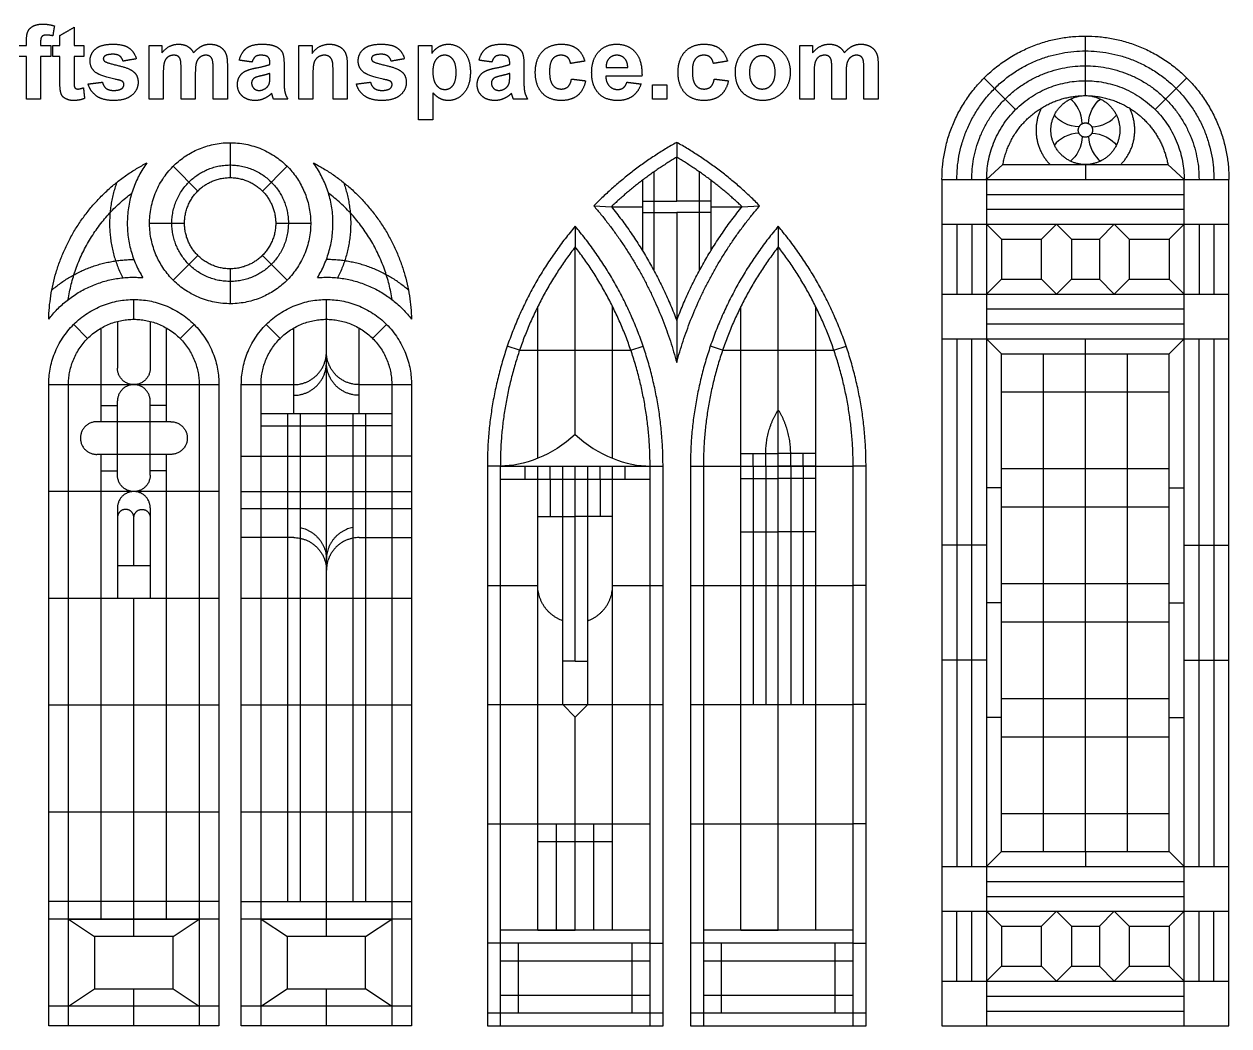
# Model space of a CAD drawing. Header units: millimetres. Extents: x -195 to 160, y -251 to 204.
# Drawn here: x -2.3 to 160.2, y -251.2 to -116 of the extents above; entities that cross this region are included whole.
import ezdxf

# ---------------------------------------------------------------- set-up
doc = ezdxf.new("R2010")
doc.units = ezdxf.units.MM
doc.header["$MEASUREMENT"] = 0
doc.layers.add('Layer 03', color=5, linetype='Continuous')

msp = doc.modelspace()

# ---------------------------------------------------------------- linework, layer by layer
at = {"layer": 'Layer 03'}
for p, q in [((21.1, -138.52), (17.77, -135.18)), ((29.8, -138.52), (33.14, -135.18)), ((82.63, -149.26), (82.63, -135.94)), ((88.76, -149.26), (88.76, -135.94)), ((129.69, -134.95), (136.05, -134.95)), ((145.59, -134.95), (151.95, -134.95)), ((127.5, -136.96), (127.5, -251.18)), ((154.14, -251.18), (154.14, -136.96)), ((81.1, -139.87), (85.69, -139.87)), ((90.29, -139.87), (85.69, -139.87)), ((81.1, -141.41), (85.69, -141.41)), ((90.29, -141.41), (85.69, -141.41)), ((121.47, -143), (160.18, -143)), ((123.48, -143), (123.48, -152.43)), ((125.49, -143), (125.49, -152.43)), ((17.77, -150.55), (21.1, -147.22)), ((33.14, -150.55), (29.8, -147.22)), ((10.26, -156.11), (10.26, -162.44)), ((14.67, -156.11), (14.67, -162.44)), ((121.47, -158.46), (160.18, -158.46)), ((64.5, -160.01), (62.84, -159.44)), ((79.51, -160.01), (81.16, -159.44)), ((91.88, -160.01), (90.23, -159.44)), ((106.89, -160.01), (108.55, -159.44)), ((0.98, -251.18), (0.98, -164.65)), ((3.65, -251.18), (3.65, -164.65)), ((21.28, -164.65), (21.28, -251.18)), ((23.95, -164.65), (23.95, -251.18)), ((26.96, -251.18), (26.96, -164.65)), ((29.62, -251.18), (29.62, -164.65)), ((47.26, -164.65), (47.26, -251.18)), ((49.92, -164.65), (49.92, -251.18)), ((10.26, -176.86), (10.26, -166.85)), ((14.67, -176.86), (14.67, -166.85)), ((33.18, -168.52), (33.18, -234.4)), ((34.88, -168.52), (34.88, -234.4)), ((42, -168.52), (42, -234.4)), ((43.7, -168.52), (43.7, -234.4)), ((17.47, -169.65), (7.46, -169.65)), ((29.62, -170.22), (38.44, -170.22)), ((47.26, -170.22), (38.44, -170.22)), ((17.47, -174.06), (7.46, -174.06)), ((60.15, -175.64), (60.15, -240.03)), ((61.9, -175.64), (61.9, -251.18)), ((70.32, -207.83), (70.32, -175.64)), ((73.69, -207.83), (73.69, -175.64)), ((82.1, -251.18), (82.1, -175.64)), ((83.85, -251.18), (83.85, -175.64)), ((87.54, -175.64), (87.54, -251.18)), ((89.29, -175.64), (89.29, -251.18)), ((109.49, -251.18), (109.49, -175.64)), ((111.23, -251.18), (111.23, -175.64)), ((61.9, -177.39), (82.1, -177.39)), ((23.95, -179.07), (0.98, -179.07)), ((10.26, -181.27), (10.26, -193.49)), ((14.67, -181.27), (14.67, -193.49)), ((49.92, -181.42), (26.96, -181.42)), ((23.95, -193.49), (0.98, -193.49)), ((49.92, -193.49), (26.96, -193.49)), ((72, -201.98), (70.32, -201.98)), ((72, -201.98), (73.69, -201.98)), ((23.95, -207.91), (0.98, -207.91)), ((49.92, -207.91), (26.96, -207.91)), ((23.95, -222.33), (0.98, -222.33)), ((49.92, -222.33), (26.96, -222.33)), ((77.05, -226.34), (66.95, -226.34)), ((121.47, -229.68), (160.18, -229.68)), ((23.95, -234.4), (0.98, -234.4)), ((23.95, -236.76), (0.98, -236.76)), ((49.92, -236.76), (26.96, -236.76)), ((82.1, -238.26), (61.9, -238.26)), ((109.49, -238.26), (89.29, -238.26)), ((7.18, -239.11), (7.18, -246.16)), ((17.75, -239.11), (7.18, -239.11)), ((17.75, -246.16), (17.75, -239.11)), ((64.31, -240.01), (64.31, -249.43)), ((79.69, -249.43), (79.69, -240.01)), ((91.7, -240.01), (91.7, -249.43)), ((107.08, -249.43), (107.08, -240.01)), ((82.1, -242.42), (61.9, -242.42)), ((109.49, -242.42), (89.29, -242.42)), ((121.47, -245.14), (160.18, -245.14)), ((7.18, -246.16), (17.75, -246.16)), ((23.95, -248.51), (0.98, -248.51)), ((49.92, -248.51), (26.96, -248.51)), ((61.9, -247.02), (82.1, -247.02)), ((89.29, -247.02), (109.49, -247.02)), ((60.15, -249.43), (83.85, -249.43)), ((87.54, -249.43), (111.23, -249.43)), ((23.95, -251.18), (0.98, -251.18)), ((49.92, -251.18), (26.96, -251.18)), ((60.15, -251.18), (83.85, -251.18)), ((87.54, -251.18), (111.23, -251.18))]:
    msp.add_line(p, q, dxfattribs=at)
for points in [[(140.82, -123.64), (140.82, -117.61)], [(131.4, -127.54), (127.13, -123.27)], [(150.24, -127.54), (154.51, -123.27)], [(140.82, -125.65), (140.82, -123.64)], [(25.45, -132), (25.45, -136.71)], [(85.69, -131.96), (85.69, -133.97)], [(85.69, -139.87), (85.69, -133.97)], [(129.69, -134.95), (127.5, -136.96)], [(136.05, -134.95), (145.59, -134.95)], [(140.82, -134.95), (140.82, -136.96)], [(151.95, -134.95), (154.14, -136.96)], [(81.1, -137.05), (81.1, -146.6)], [(90.29, -137.05), (90.29, -146.6)], [(121.47, -136.96), (121.47, -251.18)], [(121.47, -136.96), (160.18, -136.96)], [(160.18, -251.18), (160.18, -136.96)], [(127.5, -138.97), (154.14, -138.97)], [(74.51, -140.53), (76.88, -140.64)], [(76.88, -140.64), (81.1, -140.64)], [(90.29, -140.64), (94.51, -140.64)], [(94.51, -140.64), (96.88, -140.53)], [(127.5, -140.98), (154.14, -140.98)], [(14.59, -142.87), (19.3, -142.87)], [(31.61, -142.87), (36.32, -142.87)], [(85.69, -141.41), (85.69, -155.98)], [(129.51, -145.01), (127.5, -143)], [(134.92, -145.01), (136.93, -143)], [(136.93, -143), (138.94, -145.01)], [(144.71, -143), (142.7, -145.01)], [(146.72, -145.01), (144.71, -143)], [(152.13, -145.01), (154.14, -143)], [(156.15, -143), (156.15, -152.43)], [(158.16, -143), (158.16, -152.43)], [(72, -143.28), (72, -146.05)], [(99.39, -143.28), (99.39, -146.05)], [(72, -171.37), (72, -146.05)], [(99.39, -238.26), (99.39, -146.05)], [(129.51, -145.01), (134.92, -145.01)], [(129.51, -145.01), (129.51, -150.42)], [(134.92, -150.42), (134.92, -145.01)], [(138.94, -145.01), (142.7, -145.01)], [(138.94, -145.01), (138.94, -150.42)], [(142.7, -145.01), (142.7, -150.42)], [(146.72, -145.01), (152.13, -145.01)], [(146.72, -145.01), (146.72, -150.42)], [(152.13, -145.01), (152.13, -150.42)], [(25.45, -149.02), (25.45, -153.73)], [(129.51, -150.42), (127.5, -152.43)], [(129.51, -150.42), (134.92, -150.42)], [(134.92, -150.42), (136.93, -152.43)], [(136.93, -152.43), (138.94, -150.42)], [(138.94, -150.42), (142.7, -150.42)], [(144.71, -152.43), (142.7, -150.42)], [(146.72, -150.42), (144.71, -152.43)], [(146.72, -150.42), (152.13, -150.42)], [(152.13, -150.42), (154.14, -152.43)], [(121.47, -152.43), (160.18, -152.43)], [(12.47, -155.83), (12.47, -153.16)], [(38.44, -239.11), (38.44, -153.16)], [(66.95, -174.59), (66.95, -154.12)], [(77.05, -174.59), (77.05, -154.12)], [(94.34, -238.26), (94.34, -154.12)], [(104.44, -238.26), (104.44, -154.12)], [(85.69, -155.98), (85.69, -161.66)], [(127.5, -154.44), (154.14, -154.44)], [(6.23, -158.41), (4.35, -156.53)], [(8.06, -169.65), (8.06, -157.01)], [(16.87, -169.65), (16.87, -157.01)], [(18.7, -158.41), (20.59, -156.53)], [(32.21, -158.41), (30.32, -156.53)], [(34.03, -168.52), (34.03, -157.01)], [(42.85, -168.52), (42.85, -157.01)], [(44.67, -158.41), (46.56, -156.53)], [(127.5, -156.45), (154.14, -156.45)], [(123.48, -158.46), (123.48, -229.68)], [(125.49, -229.68), (125.49, -158.46)], [(129.51, -160.47), (127.5, -158.46)], [(140.82, -160.47), (140.82, -158.46)], [(152.13, -160.47), (154.14, -158.46)], [(156.15, -229.68), (156.15, -158.46)], [(158.16, -158.46), (158.16, -229.68)], [(64.5, -160.01), (79.51, -160.01)], [(91.88, -160.01), (106.89, -160.01)], [(129.51, -160.47), (152.13, -160.47)], [(129.51, -227.66), (129.51, -160.47)], [(135.17, -227.66), (135.17, -160.47)], [(140.82, -227.66), (140.82, -160.47)], [(146.48, -227.66), (146.48, -160.47)], [(152.13, -227.66), (152.13, -160.47)], [(0.98, -164.65), (23.95, -164.65)], [(26.96, -164.65), (34.03, -164.65)], [(42.85, -164.65), (49.92, -164.65)], [(129.51, -165.64), (152.13, -165.64)], [(8.06, -167.45), (10.26, -167.45)], [(16.87, -167.45), (14.67, -167.45)], [(29.62, -168.52), (47.26, -168.52)], [(8.06, -236.76), (8.06, -174.06)], [(16.87, -236.76), (16.87, -174.06)], [(26.96, -174.32), (38.44, -174.32)], [(49.92, -174.32), (38.44, -174.32)], [(94.34, -173.96), (99.39, -173.96)], [(96.02, -175.64), (96.02, -173.96)], [(97.7, -175.64), (97.7, -173.96)], [(104.44, -173.96), (99.39, -173.96)], [(101.07, -175.64), (101.07, -173.96)], [(102.75, -175.64), (102.75, -173.96)], [(8.06, -176.27), (10.26, -176.27)], [(16.87, -176.27), (14.67, -176.27)], [(61.9, -175.64), (60.15, -175.64)], [(61.9, -175.64), (82.1, -175.64)], [(65.27, -177.39), (65.27, -175.64)], [(66.95, -238.26), (66.95, -175.64)], [(68.63, -177.39), (68.63, -175.64)], [(72, -201.98), (72, -175.64)], [(75.37, -177.39), (75.37, -175.64)], [(77.05, -238.26), (77.05, -175.64)], [(78.74, -177.39), (78.74, -175.64)], [(82.1, -175.64), (83.85, -175.64)], [(87.54, -175.64), (89.29, -175.64)], [(89.29, -175.64), (109.49, -175.64)], [(94.34, -175.64), (99.39, -175.64)], [(96.02, -175.64), (96.02, -177.32)], [(97.7, -175.64), (97.7, -177.32)], [(104.44, -175.64), (99.39, -175.64)], [(101.07, -175.64), (101.07, -177.32)], [(102.75, -175.64), (102.75, -177.32)], [(111.23, -175.64), (109.49, -175.64)], [(129.51, -175.98), (152.13, -175.98)], [(68.63, -177.39), (68.63, -182.44)], [(75.37, -177.39), (75.37, -182.44)], [(94.34, -177.32), (99.39, -177.32)], [(96.02, -177.32), (96.02, -207.83)], [(97.7, -177.32), (97.7, -207.83)], [(104.44, -177.32), (99.39, -177.32)], [(101.07, -177.32), (101.07, -207.83)], [(102.75, -177.32), (102.75, -207.83)], [(129.51, -178.56), (127.5, -178.56)], [(152.13, -178.56), (154.14, -178.56)], [(26.96, -179.07), (49.92, -179.07)], [(129.51, -181.15), (152.13, -181.15)], [(12.47, -189.08), (12.47, -182.58)], [(66.95, -182.44), (72, -182.44)], [(77.05, -182.44), (72, -182.44)], [(94.34, -184.53), (99.39, -184.53)], [(104.44, -184.53), (99.39, -184.53)], [(34.03, -185.29), (26.96, -185.29)], [(42.85, -185.29), (49.92, -185.29)], [(127.5, -186.32), (121.47, -186.32)], [(154.14, -186.32), (160.18, -186.32)], [(14.67, -189.08), (10.26, -189.08)], [(60.15, -191.74), (66.95, -191.74)], [(77.05, -191.74), (83.85, -191.74)], [(87.54, -191.74), (89.29, -191.74)], [(89.29, -191.74), (109.49, -191.74)], [(111.23, -191.74), (109.49, -191.74)], [(129.51, -191.48), (152.13, -191.48)], [(12.47, -239.11), (12.47, -193.49)], [(129.51, -194.07), (127.5, -194.07)], [(152.13, -194.07), (154.14, -194.07)], [(129.51, -196.65), (152.13, -196.65)], [(127.5, -201.82), (121.47, -201.82)], [(154.14, -201.82), (160.18, -201.82)], [(60.15, -207.83), (83.85, -207.83)], [(70.32, -207.83), (72, -209.52)], [(73.69, -207.83), (72, -209.52)], [(87.54, -207.83), (89.29, -207.83)], [(89.29, -207.83), (109.49, -207.83)], [(111.23, -207.83), (109.49, -207.83)], [(129.51, -206.99), (152.13, -206.99)], [(72, -223.93), (72, -209.52)], [(129.51, -209.57), (127.5, -209.57)], [(152.13, -209.57), (154.14, -209.57)], [(129.51, -212.16), (152.13, -212.16)], [(129.51, -222.5), (152.13, -222.5)], [(60.15, -223.93), (82.1, -223.93)], [(69.48, -238.26), (69.48, -223.93)], [(72, -238.26), (72, -223.93)], [(74.53, -238.26), (74.53, -223.93)], [(87.54, -223.93), (89.29, -223.93)], [(89.29, -223.93), (109.49, -223.93)], [(111.23, -223.93), (109.49, -223.93)], [(129.51, -227.66), (127.5, -229.68)], [(129.51, -227.66), (152.13, -227.66)], [(140.82, -227.66), (140.82, -229.68)], [(152.13, -227.66), (154.14, -229.68)], [(152.13, -227.66), (154.14, -229.68)], [(127.5, -231.69), (154.14, -231.69)], [(127.5, -233.7), (154.14, -233.7)], [(26.96, -234.4), (49.92, -234.4)], [(3.65, -236.76), (21.28, -236.76)], [(3.65, -236.76), (7.18, -239.11)], [(17.75, -239.11), (21.28, -236.76)], [(29.62, -236.76), (47.26, -236.76)], [(29.62, -236.76), (33.18, -239.13)], [(43.7, -239.13), (47.26, -236.76)], [(121.47, -235.71), (160.18, -235.71)], [(123.48, -245.14), (123.48, -235.71)], [(125.49, -245.14), (125.49, -235.71)], [(129.51, -237.72), (127.5, -235.71)], [(134.92, -237.72), (136.93, -235.71)], [(136.93, -235.71), (138.94, -237.72)], [(144.71, -235.71), (142.7, -237.72)], [(146.72, -237.72), (144.71, -235.71)], [(152.13, -237.72), (154.14, -235.71)], [(156.15, -245.14), (156.15, -235.71)], [(158.16, -245.14), (158.16, -235.71)], [(66.95, -238.26), (72, -238.26)], [(94.34, -238.26), (99.39, -238.26)], [(129.51, -237.72), (129.51, -243.13)], [(129.51, -237.72), (134.92, -237.72)], [(134.92, -243.13), (134.92, -237.72)], [(138.94, -237.72), (138.94, -243.13)], [(138.94, -237.72), (142.7, -237.72)], [(142.7, -237.72), (142.7, -243.13)], [(146.72, -237.72), (146.72, -243.13)], [(146.72, -237.72), (152.13, -237.72)], [(152.13, -237.72), (152.13, -243.13)], [(61.9, -240.01), (60.15, -240.01)], [(60.15, -240.03), (60.15, -251.18)], [(82.1, -240.01), (61.9, -240.01)], [(82.1, -240.01), (83.85, -240.01)], [(89.29, -240.01), (87.54, -240.03)], [(109.49, -240.01), (89.29, -240.01)], [(109.49, -240.01), (111.23, -240.01)], [(129.51, -243.13), (127.5, -245.14)], [(129.51, -243.13), (134.92, -243.13)], [(134.92, -243.13), (136.93, -245.14)], [(136.93, -245.14), (138.94, -243.13)], [(138.94, -243.13), (142.7, -243.13)], [(144.71, -245.14), (142.7, -243.13)], [(146.72, -243.13), (144.71, -245.14)], [(146.72, -243.13), (152.13, -243.13)], [(152.13, -243.13), (154.14, -245.14)], [(3.65, -248.51), (7.18, -246.16)], [(12.47, -251.18), (12.47, -246.16)], [(17.75, -246.16), (21.28, -248.51)], [(29.62, -248.51), (33.18, -246.14)], [(38.44, -251.18), (38.44, -246.16)], [(43.7, -246.14), (47.26, -248.51)], [(127.5, -247.15), (154.14, -247.15)], [(127.5, -249.17), (154.14, -249.17)], [(121.47, -251.18), (160.18, -251.18)]]:
    msp.add_lwpolyline(points, dxfattribs=at)
msp.add_lwpolyline([(33.15, -239.11), (33.15, -246.16), (43.73, -246.16), (43.73, -239.11)], close=True, dxfattribs=at)
for points, degree in [([(-2.02, -118.36), (-2.02, -117.45), (-1.83, -117.01)], 2), ([(-1.83, -117.01), (-1.64, -116.56), (-1.12, -116.28)], 2), ([(-1.12, -116.28), (-0.61, -116), (0.17, -116)], 2), ([(0.17, -116), (0.98, -116), (1.75, -116.24)], 2), ([(1.75, -116.24), (1.64, -116.92), (1.53, -117.59)], 2), ([(2.49, -117.54), (3.44, -116.99), (4.4, -116.43)], 2), ([(4.4, -116.43), (4.4, -117.66), (4.4, -118.9)], 2), ([(-2.02, -118.9), (-2.02, -118.63), (-2.02, -118.36)], 2), ([(0.07, -117.67), (-0.11, -117.86), (-0.11, -118.4)], 2), ([(-0.11, -118.4), (-0.11, -118.65), (-0.11, -118.9)], 2), ([(0.66, -117.48), (0.25, -117.48), (0.07, -117.67)], 2), ([(1.53, -117.59), (1.08, -117.48), (0.66, -117.48)], 2), ([(2.49, -118.9), (2.49, -118.22), (2.49, -117.54)], 2), ([(-3.01, -118.9), (-2.51, -118.9), (-2.02, -118.9)], 2), ([(-0.11, -118.9), (0.57, -118.9), (1.25, -118.9)], 2), ([(1.25, -118.9), (1.25, -119.64), (1.25, -120.38)], 2), ([(1.56, -120.38), (1.56, -119.64), (1.56, -118.9)], 2), ([(1.56, -118.9), (2.02, -118.9), (2.49, -118.9)], 2), ([(4.4, -118.9), (5.05, -118.9), (5.7, -118.9)], 2), ([(5.7, -118.9), (5.7, -119.64), (5.7, -120.38)], 2), ([(6.56, -120.95), (6.56, -120), (7.3, -119.36)], 2), ([(7.3, -119.36), (8.04, -118.71), (9.6, -118.71)], 2), ([(9.65, -120.07), (8.89, -120.07), (8.57, -120.29)], 2), ([(9.6, -118.71), (11.08, -118.71), (11.8, -119.21)], 2), ([(10.57, -120.31), (10.25, -120.07), (9.65, -120.07)], 2), ([(11.8, -119.21), (12.52, -119.71), (12.8, -120.69)], 2), ([(14.52, -118.9), (15.39, -118.9), (16.25, -118.9)], 2), ([(14.52, -126.12), (14.52, -122.51), (14.52, -118.9)], 2), ([(16.25, -119.88), (17.2, -118.71), (18.5, -118.71)], 2), ([(16.25, -118.9), (16.25, -119.39), (16.25, -119.88)], 2), ([(17.87, -120.2), (17.43, -120.2), (17.08, -120.43)], 2), ([(18.44, -120.34), (18.22, -120.2), (17.87, -120.2)], 2), ([(18.5, -118.71), (19.19, -118.71), (19.7, -119)], 2), ([(19.7, -119), (20.21, -119.29), (20.53, -119.88)], 2), ([(20.53, -119.88), (21.01, -119.29), (21.56, -119)], 2), ([(22.16, -120.2), (21.77, -120.2), (21.42, -120.44)], 2), ([(21.56, -119), (22.1, -118.71), (22.73, -118.71)], 2), ([(22.97, -120.6), (22.71, -120.2), (22.16, -120.2)], 2), ([(22.73, -118.71), (23.52, -118.71), (24.06, -119.04)], 2), ([(24.06, -119.04), (24.61, -119.36), (24.88, -119.99)], 2), ([(24.88, -119.99), (25.08, -120.45), (25.08, -121.49)], 2), ([(26.68, -120.87), (26.97, -119.77), (27.67, -119.24)], 2), ([(27.67, -119.24), (28.37, -118.71), (29.75, -118.71)], 2), ([(29.6, -120.2), (29.12, -120.2), (28.85, -120.4)], 2), ([(30.56, -120.43), (30.31, -120.2), (29.6, -120.2)], 2), ([(29.75, -118.71), (31.01, -118.71), (31.62, -119.02)], 2), ([(31.62, -119.02), (32.23, -119.32), (32.48, -119.79)], 2), ([(32.48, -119.79), (32.73, -120.25), (32.73, -121.5)], 2), ([(34.71, -126.12), (34.71, -122.51), (34.71, -118.9)], 2), ([(34.71, -118.9), (35.6, -118.9), (36.5, -118.9)], 2), ([(36.5, -119.95), (37.43, -118.71), (38.85, -118.71)], 2), ([(36.5, -118.9), (36.5, -119.43), (36.5, -119.95)], 2), ([(38.17, -120.2), (37.69, -120.2), (37.3, -120.47)], 2), ([(38.83, -120.39), (38.56, -120.2), (38.17, -120.2)], 2), ([(38.85, -118.71), (39.48, -118.71), (40, -118.94)], 2), ([(40, -118.94), (40.51, -119.17), (40.78, -119.53)], 2), ([(40.78, -119.53), (41.04, -119.88), (41.15, -120.33)], 2), ([(42.73, -120.95), (42.73, -120), (43.48, -119.36)], 2), ([(43.48, -119.36), (44.22, -118.71), (45.77, -118.71)], 2), ([(45.82, -120.07), (45.07, -120.07), (44.74, -120.29)], 2), ([(45.77, -118.71), (47.26, -118.71), (47.98, -119.21)], 2), ([(46.74, -120.31), (46.42, -120.07), (45.82, -120.07)], 2), ([(47.98, -119.21), (48.7, -119.71), (48.97, -120.69)], 2), ([(50.88, -118.9), (51.78, -118.9), (52.67, -118.9)], 2), ([(50.88, -128.9), (50.88, -123.9), (50.88, -118.9)], 2), ([(52.67, -118.9), (52.67, -119.43), (52.67, -119.95)], 2), ([(52.67, -119.95), (53.01, -119.41), (53.6, -119.06)], 2), ([(54.39, -120.2), (53.7, -120.2), (53.25, -120.75)], 2), ([(53.6, -119.06), (54.18, -118.71), (54.89, -118.71)], 2), ([(55.5, -120.76), (55.05, -120.2), (54.39, -120.2)], 2), ([(54.89, -118.71), (56.13, -118.71), (56.99, -119.71)], 2), ([(56.99, -119.71), (57.86, -120.7), (57.86, -122.47)], 2), ([(59.03, -120.87), (59.32, -119.77), (60.02, -119.24)], 2), ([(60.02, -119.24), (60.72, -118.71), (62.1, -118.71)], 2), ([(61.94, -120.2), (61.46, -120.2), (61.19, -120.4)], 2), ([(62.91, -120.43), (62.65, -120.2), (61.94, -120.2)], 2), ([(62.1, -118.71), (63.35, -118.71), (63.97, -119.02)], 2), ([(63.97, -119.02), (64.58, -119.32), (64.83, -119.79)], 2), ([(64.83, -119.79), (65.08, -120.25), (65.08, -121.5)], 2), ([(66.62, -122.52), (66.62, -120.72), (67.56, -119.72)], 2), ([(67.56, -119.72), (68.5, -118.71), (70.1, -118.71)], 2), ([(70.08, -120.2), (69.38, -120.2), (68.96, -120.7)], 2), ([(70.95, -120.47), (70.62, -120.2), (70.08, -120.2)], 2), ([(70.1, -118.71), (71.41, -118.71), (72.18, -119.28)], 2), ([(72.18, -119.28), (72.95, -119.84), (73.29, -121)], 2), ([(74.22, -122.56), (74.22, -120.76), (75.16, -119.74)], 2), ([(75.16, -119.74), (76.1, -118.71), (77.55, -118.71)], 2), ([(77.63, -120.2), (76.99, -120.2), (76.57, -120.64)], 2), ([(77.55, -118.71), (79.17, -118.71), (80.11, -119.78)], 2), ([(78.65, -120.62), (78.23, -120.2), (77.63, -120.2)], 2), ([(80.11, -119.78), (81.05, -120.84), (81.01, -123.03)], 2), ([(85.88, -122.52), (85.88, -120.72), (86.82, -119.72)], 2), ([(86.82, -119.72), (87.76, -118.71), (89.36, -118.71)], 2), ([(89.34, -120.2), (88.64, -120.2), (88.22, -120.7)], 2), ([(90.21, -120.47), (89.88, -120.2), (89.34, -120.2)], 2), ([(89.36, -118.71), (90.67, -118.71), (91.44, -119.28)], 2), ([(91.44, -119.28), (92.21, -119.84), (92.55, -121)], 2), ([(94.06, -120.55), (94.53, -119.66), (95.39, -119.19)], 2), ([(95.39, -119.19), (96.24, -118.71), (97.3, -118.71)], 2), ([(97.24, -120.26), (96.51, -120.26), (96.01, -120.84)], 2), ([(98.47, -120.84), (97.98, -120.26), (97.24, -120.26)], 2), ([(97.3, -118.71), (98.92, -118.71), (99.96, -119.78)], 2), ([(99.96, -119.78), (101.01, -120.85), (101.01, -122.49)], 2), ([(102.3, -118.9), (103.17, -118.9), (104.03, -118.9)], 2), ([(102.3, -126.12), (102.3, -122.51), (102.3, -118.9)], 2), ([(104.03, -119.88), (104.97, -118.71), (106.28, -118.71)], 2), ([(104.03, -118.9), (104.03, -119.39), (104.03, -119.88)], 2), ([(105.64, -120.2), (105.21, -120.2), (104.86, -120.43)], 2), ([(106.21, -120.34), (106, -120.2), (105.64, -120.2)], 2), ([(106.28, -118.71), (106.97, -118.71), (107.48, -119)], 2), ([(107.48, -119), (107.99, -119.29), (108.31, -119.88)], 2), ([(108.31, -119.88), (108.79, -119.29), (109.33, -119)], 2), ([(109.94, -120.2), (109.55, -120.2), (109.2, -120.44)], 2), ([(109.33, -119), (109.88, -118.71), (110.5, -118.71)], 2), ([(110.75, -120.6), (110.49, -120.2), (109.94, -120.2)], 2), ([(110.5, -118.71), (111.29, -118.71), (111.84, -119.04)], 2), ([(111.84, -119.04), (112.39, -119.36), (112.66, -119.99)], 2), ([(112.66, -119.99), (112.86, -120.45), (112.86, -121.49)], 2), ([(-2.02, -120.38), (-2.51, -120.38), (-3.01, -120.38)], 2), ([(-2.02, -126.12), (-2.02, -123.25), (-2.02, -120.38)], 2), ([(1.25, -120.38), (0.57, -120.38), (-0.11, -120.38)], 2), ([(-0.11, -120.38), (-0.11, -123.25), (-0.11, -126.12)], 2), ([(2.49, -120.38), (2.02, -120.38), (1.56, -120.38)], 2), ([(2.49, -123.56), (2.49, -121.97), (2.49, -120.38)], 2), ([(5.7, -120.38), (5.05, -120.38), (4.4, -120.38)], 2), ([(4.4, -120.38), (4.4, -121.87), (4.4, -123.36)], 2), ([(7.42, -122.59), (6.56, -122), (6.56, -120.95)], 2), ([(8.57, -120.29), (8.35, -120.44), (8.35, -120.68)], 2), ([(8.35, -120.68), (8.35, -120.89), (8.54, -121.03)], 2), ([(8.54, -121.03), (8.8, -121.23), (10.32, -121.58)], 2), ([(10.32, -121.58), (11.84, -121.93), (12.45, -122.44)], 2), ([(11.01, -121), (10.89, -120.55), (10.57, -120.31)], 2), ([(12.8, -120.69), (11.9, -120.84), (11.01, -121)], 2), ([(16.59, -121.12), (16.44, -121.57), (16.44, -122.61)], 2), ([(17.08, -120.43), (16.74, -120.67), (16.59, -121.12)], 2), ([(18.75, -120.8), (18.65, -120.49), (18.44, -120.34)], 2), ([(18.84, -122.16), (18.84, -121.11), (18.75, -120.8)], 2), ([(20.91, -121.16), (20.76, -121.63), (20.76, -122.65)], 2), ([(21.42, -120.44), (21.07, -120.69), (20.91, -121.16)], 2), ([(23.17, -121.99), (23.17, -120.92), (22.97, -120.6)], 2), ([(25.08, -121.49), (25.08, -123.81), (25.08, -126.12)], 2), ([(28.41, -121.12), (27.55, -121), (26.68, -120.87)], 2), ([(28.85, -120.4), (28.58, -120.61), (28.41, -121.12)], 2), ([(29.01, -121.9), (30.32, -121.65), (30.82, -121.43)], 2), ([(30.82, -121.24), (30.82, -120.67), (30.56, -120.43)], 2), ([(30.82, -121.43), (30.82, -121.33), (30.82, -121.24)], 2), ([(32.73, -121.5), (32.73, -122.62), (32.73, -123.74)], 2), ([(36.77, -121.19), (36.62, -121.64), (36.62, -122.85)], 2), ([(37.3, -120.47), (36.91, -120.74), (36.77, -121.19)], 2), ([(39.22, -120.92), (39.1, -120.58), (38.83, -120.39)], 2), ([(39.34, -122.43), (39.34, -121.26), (39.22, -120.92)], 2), ([(41.15, -120.33), (41.25, -120.78), (41.25, -121.62)], 2), ([(41.25, -121.62), (41.25, -123.87), (41.25, -126.12)], 2), ([(43.59, -122.59), (42.73, -122), (42.73, -120.95)], 2), ([(44.74, -120.29), (44.52, -120.44), (44.52, -120.68)], 2), ([(44.52, -120.68), (44.52, -120.89), (44.71, -121.03)], 2), ([(44.71, -121.03), (44.97, -121.23), (46.49, -121.58)], 2), ([(46.49, -121.58), (48.02, -121.93), (48.62, -122.44)], 2), ([(47.18, -121), (47.06, -120.55), (46.74, -120.31)], 2), ([(48.97, -120.69), (48.07, -120.84), (47.18, -121)], 2), ([(53.25, -120.75), (52.8, -121.3), (52.8, -122.39)], 2), ([(55.94, -122.49), (55.94, -121.32), (55.5, -120.76)], 2), ([(60.76, -121.12), (59.89, -121), (59.03, -120.87)], 2), ([(61.19, -120.4), (60.93, -120.61), (60.76, -121.12)], 2), ([(61.35, -121.9), (62.66, -121.65), (63.17, -121.43)], 2), ([(63.17, -121.24), (63.17, -120.67), (62.91, -120.43)], 2), ([(63.17, -121.43), (63.17, -121.33), (63.17, -121.24)], 2), ([(65.08, -121.5), (65.08, -122.62), (65.08, -123.74)], 2), ([(68.96, -120.7), (68.54, -121.2), (68.54, -122.37)], 2), ([(71.38, -121.31), (71.28, -120.75), (70.95, -120.47)], 2), ([(73.29, -121), (72.33, -121.15), (71.38, -121.31)], 2), ([(76.57, -120.64), (76.16, -121.09), (76.16, -121.86)], 2), ([(76.16, -121.86), (77.63, -121.86), (79.09, -121.86)], 2), ([(79.09, -121.86), (79.07, -121.04), (78.65, -120.62)], 2), ([(88.22, -120.7), (87.8, -121.2), (87.8, -122.37)], 2), ([(90.64, -121.31), (90.54, -120.75), (90.21, -120.47)], 2), ([(92.55, -121), (91.59, -121.15), (90.64, -121.31)], 2), ([(93.6, -122.41), (93.6, -121.45), (94.06, -120.55)], 2), ([(96.01, -120.84), (95.51, -121.42), (95.51, -122.51)], 2), ([(98.97, -122.5), (98.97, -121.42), (98.47, -120.84)], 2), ([(104.37, -121.12), (104.22, -121.57), (104.22, -122.61)], 2), ([(104.86, -120.43), (104.52, -120.67), (104.37, -121.12)], 2), ([(106.52, -120.8), (106.42, -120.49), (106.21, -120.34)], 2), ([(106.62, -122.16), (106.62, -121.11), (106.52, -120.8)], 2), ([(108.69, -121.16), (108.54, -121.63), (108.54, -122.65)], 2), ([(109.2, -120.44), (108.85, -120.69), (108.69, -121.16)], 2), ([(110.94, -121.99), (110.94, -120.92), (110.75, -120.6)], 2), ([(112.86, -121.49), (112.86, -123.81), (112.86, -126.12)], 2), ([(4.4, -123.36), (4.4, -124.27), (4.44, -124.42)], 2), ([(10.35, -123.53), (8.04, -123.01), (7.42, -122.59)], 2), ([(12.45, -122.44), (13.04, -122.95), (13.04, -123.87)], 2), ([(16.44, -122.61), (16.44, -124.37), (16.44, -126.12)], 2), ([(18.84, -126.12), (18.84, -124.14), (18.84, -122.16)], 2), ([(20.76, -122.65), (20.76, -124.39), (20.76, -126.12)], 2), ([(23.17, -126.12), (23.17, -124.06), (23.17, -121.99)], 2), ([(26.44, -124.17), (26.44, -123.56), (26.72, -123.08)], 2), ([(26.72, -123.08), (27.01, -122.6), (27.52, -122.34)], 2), ([(27.52, -122.34), (28.04, -122.09), (29.01, -121.9)], 2), ([(28.71, -123.29), (28.35, -123.55), (28.35, -123.96)], 2), ([(29.71, -122.96), (28.94, -123.13), (28.71, -123.29)], 2), ([(30.82, -122.66), (30.47, -122.79), (29.71, -122.96)], 2), ([(30.75, -123.98), (30.82, -123.73), (30.82, -123.05)], 2), ([(30.82, -123.05), (30.82, -122.85), (30.82, -122.66)], 2), ([(36.62, -122.85), (36.62, -124.48), (36.62, -126.12)], 2), ([(39.34, -126.12), (39.34, -124.28), (39.34, -122.43)], 2), ([(46.53, -123.53), (44.21, -123.01), (43.59, -122.59)], 2), ([(48.62, -122.44), (49.22, -122.95), (49.22, -123.87)], 2), ([(52.8, -122.39), (52.8, -123.63), (53.27, -124.23)], 2), ([(55.51, -124.28), (55.94, -123.73), (55.94, -122.49)], 2), ([(57.86, -122.47), (57.86, -124.29), (56.99, -125.3)], 2), ([(58.78, -124.17), (58.78, -123.56), (59.07, -123.08)], 2), ([(59.07, -123.08), (59.35, -122.6), (59.87, -122.34)], 2), ([(59.87, -122.34), (60.38, -122.09), (61.35, -121.9)], 2), ([(61.06, -123.29), (60.7, -123.55), (60.7, -123.96)], 2), ([(62.05, -122.96), (61.29, -123.13), (61.06, -123.29)], 2), ([(63.17, -122.66), (62.81, -122.79), (62.05, -122.96)], 2), ([(63.09, -123.98), (63.17, -123.73), (63.17, -123.05)], 2), ([(63.17, -123.05), (63.17, -122.85), (63.17, -122.66)], 2), ([(67.56, -125.3), (66.62, -124.3), (66.62, -122.52)], 2), ([(68.54, -122.37), (68.54, -123.68), (68.97, -124.22)], 2), ([(71.01, -124.46), (71.36, -124.15), (71.5, -123.41)], 2), ([(71.5, -123.41), (72.46, -123.53), (73.41, -123.65)], 2), ([(74.93, -125.07), (74.22, -124.08), (74.22, -122.56)], 2), ([(81.01, -123.03), (78.57, -123.03), (76.13, -123.03)], 2), ([(76.13, -123.03), (76.15, -123.88), (76.6, -124.35)], 2), ([(86.82, -125.3), (85.88, -124.3), (85.88, -122.52)], 2), ([(87.8, -122.37), (87.8, -123.68), (88.23, -124.22)], 2), ([(90.27, -124.46), (90.62, -124.15), (90.76, -123.41)], 2), ([(90.76, -123.41), (91.72, -123.53), (92.67, -123.65)], 2), ([(94.06, -124.53), (93.6, -123.66), (93.6, -122.41)], 2), ([(95.51, -122.51), (95.51, -123.6), (96.01, -124.18)], 2), ([(98.47, -124.18), (98.97, -123.6), (98.97, -122.5)], 2), ([(101.01, -122.49), (101.01, -124.14), (99.95, -125.22)], 2), ([(104.22, -122.61), (104.22, -124.37), (104.22, -126.12)], 2), ([(106.62, -126.12), (106.62, -124.14), (106.62, -122.16)], 2), ([(108.54, -122.65), (108.54, -124.39), (108.54, -126.12)], 2), ([(110.94, -126.12), (110.94, -124.06), (110.94, -121.99)], 2), ([(2.55, -124.92), (2.49, -124.59), (2.49, -123.56)], 2), ([(2.81, -125.68), (2.62, -125.4), (2.55, -124.92)], 2), ([(4.44, -124.42), (4.47, -124.57), (4.6, -124.67)], 2), ([(4.6, -124.67), (4.73, -124.76), (4.92, -124.76)], 2), ([(4.92, -124.76), (5.18, -124.76), (5.67, -124.58)], 2), ([(5.67, -124.58), (5.74, -125.3), (5.82, -126.03)], 2), ([(6.31, -124.08), (7.27, -123.96), (8.23, -123.84)], 2), ([(7.44, -125.71), (6.58, -125.11), (6.31, -124.08)], 2), ([(8.23, -123.84), (8.35, -124.38), (8.72, -124.67)], 2), ([(8.72, -124.67), (9.1, -124.95), (9.77, -124.95)], 2), ([(9.77, -124.95), (10.5, -124.95), (10.88, -124.67)], 2), ([(10.99, -123.79), (10.85, -123.65), (10.35, -123.53)], 2), ([(10.88, -124.67), (11.13, -124.48), (11.13, -124.15)], 2), ([(11.13, -124.15), (11.13, -123.93), (10.99, -123.79)], 2), ([(13.04, -123.87), (13.04, -124.87), (12.21, -125.59)], 2), ([(27.08, -125.7), (26.44, -125.1), (26.44, -124.17)], 2), ([(28.35, -123.96), (28.35, -124.36), (28.64, -124.66)], 2), ([(28.64, -124.66), (28.92, -124.95), (29.37, -124.95)], 2), ([(29.37, -124.95), (29.86, -124.95), (30.31, -124.61)], 2), ([(30.31, -124.61), (30.64, -124.35), (30.75, -123.98)], 2), ([(32.73, -123.74), (32.73, -124.7), (32.84, -125.15)], 2), ([(42.49, -124.08), (43.44, -123.96), (44.4, -123.84)], 2), ([(43.61, -125.71), (42.75, -125.11), (42.49, -124.08)], 2), ([(44.4, -123.84), (44.52, -124.38), (44.9, -124.67)], 2), ([(44.9, -124.67), (45.27, -124.95), (45.94, -124.95)], 2), ([(45.94, -124.95), (46.68, -124.95), (47.05, -124.67)], 2), ([(47.17, -123.79), (47.02, -123.65), (46.53, -123.53)], 2), ([(47.05, -124.67), (47.3, -124.48), (47.3, -124.15)], 2), ([(47.3, -124.15), (47.3, -123.93), (47.17, -123.79)], 2), ([(49.22, -123.87), (49.22, -124.87), (48.39, -125.59)], 2), ([(53.27, -124.23), (53.74, -124.82), (54.42, -124.82)], 2), ([(54.42, -124.82), (55.08, -124.82), (55.51, -124.28)], 2), ([(59.42, -125.7), (58.78, -125.1), (58.78, -124.17)], 2), ([(60.7, -123.96), (60.7, -124.36), (60.98, -124.66)], 2), ([(60.98, -124.66), (61.27, -124.95), (61.71, -124.95)], 2), ([(61.71, -124.95), (62.21, -124.95), (62.66, -124.61)], 2), ([(62.66, -124.61), (62.99, -124.35), (63.09, -123.98)], 2), ([(65.08, -123.74), (65.08, -124.7), (65.18, -125.15)], 2), ([(68.97, -124.22), (69.4, -124.76), (70.12, -124.76)], 2), ([(70.12, -124.76), (70.67, -124.76), (71.01, -124.46)], 2), ([(73.41, -123.65), (73.12, -124.97), (72.3, -125.64)], 2), ([(77.73, -126.31), (75.84, -126.31), (74.93, -125.07)], 2), ([(76.6, -124.35), (77.05, -124.82), (77.73, -124.82)], 2), ([(77.73, -124.82), (78.18, -124.82), (78.5, -124.59)], 2), ([(78.5, -124.59), (78.81, -124.36), (78.97, -123.84)], 2), ([(78.97, -123.84), (79.93, -123.96), (80.88, -124.08)], 2), ([(80.88, -124.08), (80.51, -125.17), (79.72, -125.74)], 2), ([(82.43, -126.12), (82.43, -125.16), (82.43, -124.21)], 2), ([(82.43, -124.21), (83.38, -124.21), (84.34, -124.21)], 2), ([(84.34, -124.21), (84.34, -125.16), (84.34, -126.12)], 2), ([(88.23, -124.22), (88.66, -124.76), (89.38, -124.76)], 2), ([(89.38, -124.76), (89.92, -124.76), (90.27, -124.46)], 2), ([(92.67, -123.65), (92.38, -124.97), (91.55, -125.64)], 2), ([(95.43, -125.85), (94.53, -125.4), (94.06, -124.53)], 2), ([(96.01, -124.18), (96.51, -124.76), (97.24, -124.76)], 2), ([(97.24, -124.76), (97.98, -124.76), (98.47, -124.18)], 2), ([(-0.11, -126.12), (-1.06, -126.12), (-2.02, -126.12)], 2), ([(3.41, -126.13), (3, -125.96), (2.81, -125.68)], 2), ([(4.33, -126.31), (3.82, -126.31), (3.41, -126.13)], 2), ([(5.82, -126.03), (5.16, -126.31), (4.33, -126.31)], 2), ([(9.77, -126.31), (8.29, -126.31), (7.44, -125.71)], 2), ([(12.21, -125.59), (11.39, -126.31), (9.77, -126.31)], 2), ([(16.44, -126.12), (15.48, -126.12), (14.52, -126.12)], 2), ([(20.76, -126.12), (19.8, -126.12), (18.84, -126.12)], 2), ([(25.08, -126.12), (24.12, -126.12), (23.17, -126.12)], 2), ([(28.83, -126.31), (27.72, -126.31), (27.08, -125.7)], 2), ([(30.02, -126.06), (29.46, -126.31), (28.83, -126.31)], 2), ([(31.06, -125.34), (30.58, -125.82), (30.02, -126.06)], 2), ([(31.13, -125.56), (31.08, -125.39), (31.06, -125.34)], 2), ([(31.31, -126.12), (31.24, -125.93), (31.13, -125.56)], 2), ([(33.23, -126.12), (32.27, -126.12), (31.31, -126.12)], 2), ([(32.84, -125.15), (32.94, -125.6), (33.23, -126.12)], 2), ([(36.62, -126.12), (35.67, -126.12), (34.71, -126.12)], 2), ([(41.25, -126.12), (40.3, -126.12), (39.34, -126.12)], 2), ([(45.94, -126.31), (44.47, -126.31), (43.61, -125.71)], 2), ([(48.39, -125.59), (47.56, -126.31), (45.94, -126.31)], 2), ([(53.8, -126.07), (53.33, -125.83), (52.8, -125.26)], 2), ([(52.8, -125.26), (52.8, -127.08), (52.8, -128.9)], 2), ([(54.87, -126.31), (54.28, -126.31), (53.8, -126.07)], 2), ([(56.99, -125.3), (56.11, -126.31), (54.87, -126.31)], 2), ([(61.18, -126.31), (60.07, -126.31), (59.42, -125.7)], 2), ([(62.36, -126.06), (61.81, -126.31), (61.18, -126.31)], 2), ([(63.41, -125.34), (62.92, -125.82), (62.36, -126.06)], 2), ([(63.48, -125.56), (63.43, -125.39), (63.41, -125.34)], 2), ([(63.66, -126.12), (63.59, -125.93), (63.48, -125.56)], 2), ([(65.57, -126.12), (64.62, -126.12), (63.66, -126.12)], 2), ([(65.18, -125.15), (65.29, -125.6), (65.57, -126.12)], 2), ([(70.08, -126.31), (68.5, -126.31), (67.56, -125.3)], 2), ([(72.3, -125.64), (71.47, -126.31), (70.08, -126.31)], 2), ([(79.72, -125.74), (78.92, -126.31), (77.73, -126.31)], 2), ([(84.34, -126.12), (83.38, -126.12), (82.43, -126.12)], 2), ([(89.34, -126.31), (87.76, -126.31), (86.82, -125.3)], 2), ([(91.55, -125.64), (90.73, -126.31), (89.34, -126.31)], 2), ([(97.31, -126.31), (96.32, -126.31), (95.43, -125.85)], 2), ([(99.95, -125.22), (98.9, -126.31), (97.31, -126.31)], 2), ([(104.22, -126.12), (103.26, -126.12), (102.3, -126.12)], 2), ([(108.54, -126.12), (107.58, -126.12), (106.62, -126.12)], 2), ([(112.86, -126.12), (111.9, -126.12), (110.94, -126.12)], 2), ([(140.39, -129.44), (140.39, -128.09), (139.6, -126.68), (138.8, -126.11)], 3), ([(141.25, -129.44), (141.25, -128.09), (142.05, -126.68), (142.84, -126.11)], 3), ([(139.96, -129.87), (138.61, -129.87), (137.2, -129.07), (136.63, -128.28)], 3), ([(141.68, -129.87), (143.03, -129.87), (144.44, -129.07), (145.01, -128.28)], 3), ([(52.8, -128.9), (51.84, -128.9), (50.88, -128.9)], 2), ([(139.96, -130.73), (138.61, -130.73), (137.2, -131.53), (136.63, -132.32)], 3), ([(140.39, -131.16), (140.39, -132.51), (139.6, -133.92), (138.8, -134.49)], 3), ([(141.25, -131.16), (141.25, -132.51), (142.05, -133.92), (142.84, -134.49)], 3), ([(141.68, -130.73), (143.03, -130.73), (144.44, -131.53), (145.01, -132.32)], 3), ([(72, -171.37), (68.99, -174.25), (64.97, -175.64), (61.9, -175.64)], 3), ([(72, -171.37), (75.01, -174.25), (79.03, -175.64), (82.1, -175.64)], 3)]:
    msp.add_open_spline(points, degree=degree, dxfattribs=at)
for points, weights, knots in [([(121.47, -136.96), (121.47, -117.61), (140.82, -117.61), (160.18, -117.61), (160.18, -136.96)], [1, 0.707106781424, 1, 0.707106781424, 1], [0, 0, 0, 32.932892, 32.932892, 65.865785, 65.865785, 65.865785]), ([(123.48, -136.96), (123.48, -119.62), (140.82, -119.62), (158.16, -119.62), (158.16, -136.96)], [1, 0.707106781424, 1, 0.707106781424, 1], [0, 0, 0, 32.932892, 32.932892, 65.865785, 65.865785, 65.865785]), ([(125.49, -136.96), (125.49, -121.63), (140.82, -121.63), (156.15, -121.63), (156.15, -136.96)], [1, 0.707106781424, 1, 0.707106781424, 1], [0, 0, 0, 29.510254, 29.510254, 59.020507, 59.020507, 59.020507]), ([(127.5, -136.96), (127.5, -123.64), (140.82, -123.64), (154.14, -123.64), (154.14, -136.96)], [1, 0.707106781424, 1, 0.707106781424, 1], [0, 0, 0, 26.087615, 26.087615, 52.175229, 52.175229, 52.175229]), ([(129.69, -134.95), (130.76, -129.05), (136.23, -126.62), (141.71, -124.19), (146.8, -127.36)], [1, 0.883658850172, 1, 0.883658850172, 1], [2.580214, 2.580214, 2.580214, 16.639083, 16.639083, 30.697952, 30.697952, 30.697952]), ([(145.47, -130.3), (145.47, -125.65), (140.82, -125.65), (136.17, -125.65), (136.17, -130.3), (136.17, -134.95), (140.82, -134.95), (145.47, -134.95), (145.47, -130.3)], [1, 0.707106781187, 1, 0.707106781187, 1, 0.707106781187, 1, 0.707106781187, 1], [0, 0, 0, 7.909849, 7.909849, 15.819698, 15.819698, 23.729547, 23.729547, 31.639396, 31.639396, 31.639396]), ([(141.67, -129.84), (141.22, -128.99), (140.37, -129.45), (139.52, -129.91), (139.97, -130.76), (140.43, -131.61), (141.28, -131.15), (142.13, -130.69), (141.67, -129.84)], [1, 0.707106781187, 1, 0.707106781187, 1, 0.707106781187, 1, 0.707106781187, 1], [0, 0, 0, 1.641121, 1.641121, 3.282243, 3.282243, 4.923364, 4.923364, 6.564485, 6.564485, 6.564485]), ([(31.02, -152.2), (40.35, -146.63), (34.79, -137.3), (29.22, -127.97), (19.89, -133.53), (10.56, -139.1), (16.12, -148.43), (21.69, -157.76), (31.02, -152.2)], [1, 0.707106781187, 1, 0.707106781187, 1, 0.707106781187, 1, 0.707106781187, 1], [0, 0, 0, 20.017703, 20.017703, 40.035406, 40.035406, 60.05311, 60.05311, 80.070813, 80.070813, 80.070813]), ([(29.48, -149.62), (36.23, -145.59), (32.2, -138.84), (28.18, -132.09), (21.43, -136.12), (14.68, -140.14), (18.7, -146.89), (22.73, -153.64), (29.48, -149.62)], [1, 0.707106781187, 1, 0.707106781187, 1, 0.707106781187, 1, 0.707106781187, 1], [0, 0, 0, 20.017703, 20.017703, 40.035406, 40.035406, 60.05311, 60.05311, 80.070813, 80.070813, 80.070813]), ([(28.6, -148.15), (33.89, -145), (30.74, -139.72), (27.59, -134.43), (22.3, -137.58), (17.02, -140.73), (20.17, -146.02), (23.32, -151.3), (28.6, -148.15)], [1, 0.707106781187, 1, 0.707106781187, 1, 0.707106781187, 1, 0.707106781187, 1], [0, 0, 0, 14.475934, 14.475934, 28.951868, 28.951868, 43.427801, 43.427801, 57.903735, 57.903735, 57.903735]), ([(0.98, -164.65), (0.98, -153.16), (12.47, -153.16), (23.95, -153.16), (23.95, -164.65)], [1, 0.707106781187, 1, 0.707106781187, 1], [272.212165, 272.212165, 272.212165, 293.366369, 293.366369, 314.520572, 314.520572, 314.520572]), ([(26.96, -164.65), (26.96, -153.16), (38.44, -153.16), (49.92, -153.16), (49.92, -164.65)], [1, 0.707106781187, 1, 0.707106781187, 1], [272.212165, 272.212165, 272.212165, 293.366369, 293.366369, 314.520572, 314.520572, 314.520572]), ([(3.65, -164.65), (3.65, -155.83), (12.47, -155.83), (21.28, -155.83), (21.28, -164.65)], [1, 0.707106781187, 1, 0.707106781187, 1], [217.397486, 217.397486, 217.397486, 238.55169, 238.55169, 259.705893, 259.705893, 259.705893]), ([(29.62, -164.65), (29.62, -155.83), (38.44, -155.83), (47.26, -155.83), (47.26, -164.65)], [1, 0.707106781187, 1, 0.707106781187, 1], [217.397486, 217.397486, 217.397486, 238.55169, 238.55169, 259.705893, 259.705893, 259.705893]), ([(14.67, -162.44), (14.67, -164.65), (12.47, -164.65), (10.26, -164.65), (10.26, -162.44)], [1, 0.707106781187, 1, 0.707106781187, 1], [0, 0, 0, 4.06075, 4.06075, 8.121501, 8.121501, 8.121501]), ([(14.67, -166.85), (14.67, -164.65), (12.47, -164.65), (10.26, -164.65), (10.26, -166.85)], [1, 0.707106781187, 1, 0.707106781187, 1], [0, 0, 0, 4.06075, 4.06075, 8.121501, 8.121501, 8.121501]), ([(7.46, -169.65), (5.26, -169.65), (5.26, -171.86), (5.26, -174.06), (7.46, -174.06)], [1, 0.707106781187, 1, 0.707106781187, 1], [0, 0, 0, 4.06075, 4.06075, 8.121501, 8.121501, 8.121501]), ([(17.47, -169.65), (19.68, -169.65), (19.68, -171.86), (19.68, -174.06), (17.47, -174.06)], [1, 0.707106781187, 1, 0.707106781187, 1], [0, 0, 0, 4.06075, 4.06075, 8.121501, 8.121501, 8.121501]), ([(14.67, -176.86), (14.67, -179.07), (12.47, -179.07), (10.26, -179.07), (10.26, -176.86)], [1, 0.707106781187, 1, 0.707106781187, 1], [0, 0, 0, 4.06075, 4.06075, 8.121501, 8.121501, 8.121501]), ([(14.67, -181.27), (14.67, -179.07), (12.47, -179.07), (10.26, -179.07), (10.26, -181.27)], [1, 0.707106781187, 1, 0.707106781187, 1], [0, 0, 0, 4.06075, 4.06075, 8.121501, 8.121501, 8.121501]), ([(12.47, -182.58), (12.47, -181.48), (11.36, -181.48), (10.26, -181.48), (10.26, -182.58)], [1, 0.707106781187, 1, 0.707106781187, 1], [0, 0, 0, 2.030375, 2.030375, 4.06075, 4.06075, 4.06075]), ([(12.47, -182.58), (12.47, -181.48), (13.57, -181.48), (14.67, -181.48), (14.67, -182.58)], [1, 0.707106781187, 1, 0.707106781187, 1], [0, 0, 0, 2.030375, 2.030375, 4.06075, 4.06075, 4.06075])]:
    msp.add_rational_spline(points, weights, degree=2, knots=knots, dxfattribs=at)
for points, weights in [([(134.85, -127.36), (132.77, -131.58), (136.05, -134.95)], [1, 0.816797059599, 1]), ([(145.59, -134.95), (148.87, -131.58), (146.8, -127.36)], [1, 0.816797059599, 1]), ([(146.8, -127.36), (151.06, -130.01), (151.95, -134.95)], [1, 0.914054972077, 1]), ([(85.69, -131.96), (79.49, -135.45), (74.51, -140.53)], [1, 0.990073302103, 1]), ([(96.88, -140.53), (91.9, -135.45), (85.69, -131.96)], [1, 0.990073302103, 1]), ([(0.98, -155.81), (1.38, -141.37), (14.21, -134.73)], [1, 0.861238734163, 1]), ([(14.21, -134.73), (8.75, -142.29), (13.68, -150.21)], [1, 0.829918363339, 1]), ([(36.69, -134.73), (49.53, -141.37), (49.92, -155.81)], [1, 0.861238734163, 1]), ([(37.23, -150.21), (42.16, -142.29), (36.69, -134.73)], [1, 0.829918363339, 1]), ([(85.69, -133.97), (80.9, -136.8), (76.88, -140.64)], [1, 0.993455931523, 1]), ([(94.51, -140.64), (90.48, -136.8), (85.69, -133.97)], [1, 0.993455931523, 1]), ([(10.15, -137.38), (7.78, -143.98), (10.96, -150.23)], [1, 0.918211115952, 1]), ([(40.76, -137.38), (43.13, -143.98), (39.95, -150.23)], [1, 0.918211115952, 1]), ([(3.61, -153.18), (4.96, -144.24), (12.18, -138.82)], [1, 0.925609179006, 1]), ([(47.3, -153.18), (45.95, -144.24), (38.72, -138.82)], [1, 0.925609179006, 1]), ([(74.51, -140.53), (82.51, -149.82), (85.69, -161.66)], [1, 0.975006145474, 1]), ([(76.88, -140.64), (82.52, -147.6), (85.69, -155.98)], [1, 0.98724520506, 1]), ([(85.69, -161.66), (88.88, -149.82), (96.88, -140.53)], [1, 0.975006145474, 1]), ([(85.69, -155.98), (88.86, -147.6), (94.51, -140.64)], [1, 0.98724520506, 1]), ([(72, -143.28), (60.15, -157.29), (60.15, -175.64)], [1, 0.939062657122, 1]), ([(83.85, -175.64), (83.85, -157.29), (72, -143.28)], [1, 0.939062657122, 1]), ([(99.39, -143.28), (87.54, -157.29), (87.54, -175.64)], [1, 0.939062657122, 1]), ([(111.23, -175.64), (111.23, -157.29), (99.39, -143.28)], [1, 0.939062657122, 1]), ([(72, -146.05), (61.9, -159.12), (61.9, -175.64)], [1, 0.946374368369, 1]), ([(82.1, -175.64), (82.1, -159.12), (72, -146.05)], [1, 0.946374368369, 1]), ([(99.39, -146.05), (89.29, -159.12), (89.29, -175.64)], [1, 0.946374368369, 1]), ([(109.49, -175.64), (109.49, -159.12), (99.39, -146.05)], [1, 0.946374368369, 1]), ([(1.41, -151.89), (6.17, -147.76), (12.47, -147.77)], [1, 0.936797606545, 1]), ([(49.5, -151.89), (44.74, -147.76), (38.43, -147.77)], [1, 0.936797606545, 1]), ([(0.98, -155.81), (5.8, -149.54), (13.68, -150.21)], [1, 0.877937664206, 1]), ([(37.23, -150.21), (45.1, -149.54), (49.92, -155.81)], [1, 0.877937664206, 1]), ([(34.03, -164.65), (38.44, -164.65), (38.44, -160.24)], [1, 0.70710677729, 1]), ([(42.85, -164.65), (38.44, -164.65), (38.44, -160.24)], [1, 0.70710677729, 1]), ([(34.03, -166.09), (38.44, -166.09), (38.44, -161.68)], [1, 0.70710677729, 1]), ([(42.85, -166.09), (38.44, -166.09), (38.44, -161.68)], [1, 0.70710677729, 1]), ([(97.7, -173.96), (97.7, -170.76), (99.39, -168.04)], [1, 0.961878720292, 1]), ([(101.07, -173.96), (101.07, -170.76), (99.39, -168.04)], [1, 0.961878720292, 1]), ([(34.88, -183.93), (38.44, -184.63), (38.44, -188.26)], [1, 0.772467495871, 1]), ([(42, -183.93), (38.44, -184.63), (38.44, -188.26)], [1, 0.772467495872, 1]), ([(34.03, -185.29), (38.44, -185.29), (38.44, -189.7)], [1, 0.70710677729, 1]), ([(42.85, -185.29), (38.44, -185.29), (38.44, -189.7)], [1, 0.70710677729, 1]), ([(70.32, -196.5), (66.95, -195.31), (66.95, -191.74)], [1, 0.816496580817, 1]), ([(73.69, -196.5), (77.05, -195.31), (77.05, -191.74)], [1, 0.816496580817, 1])]:
    msp.add_rational_spline(points, weights, degree=2, dxfattribs=at)

doc.saveas('drawing.dxf')
